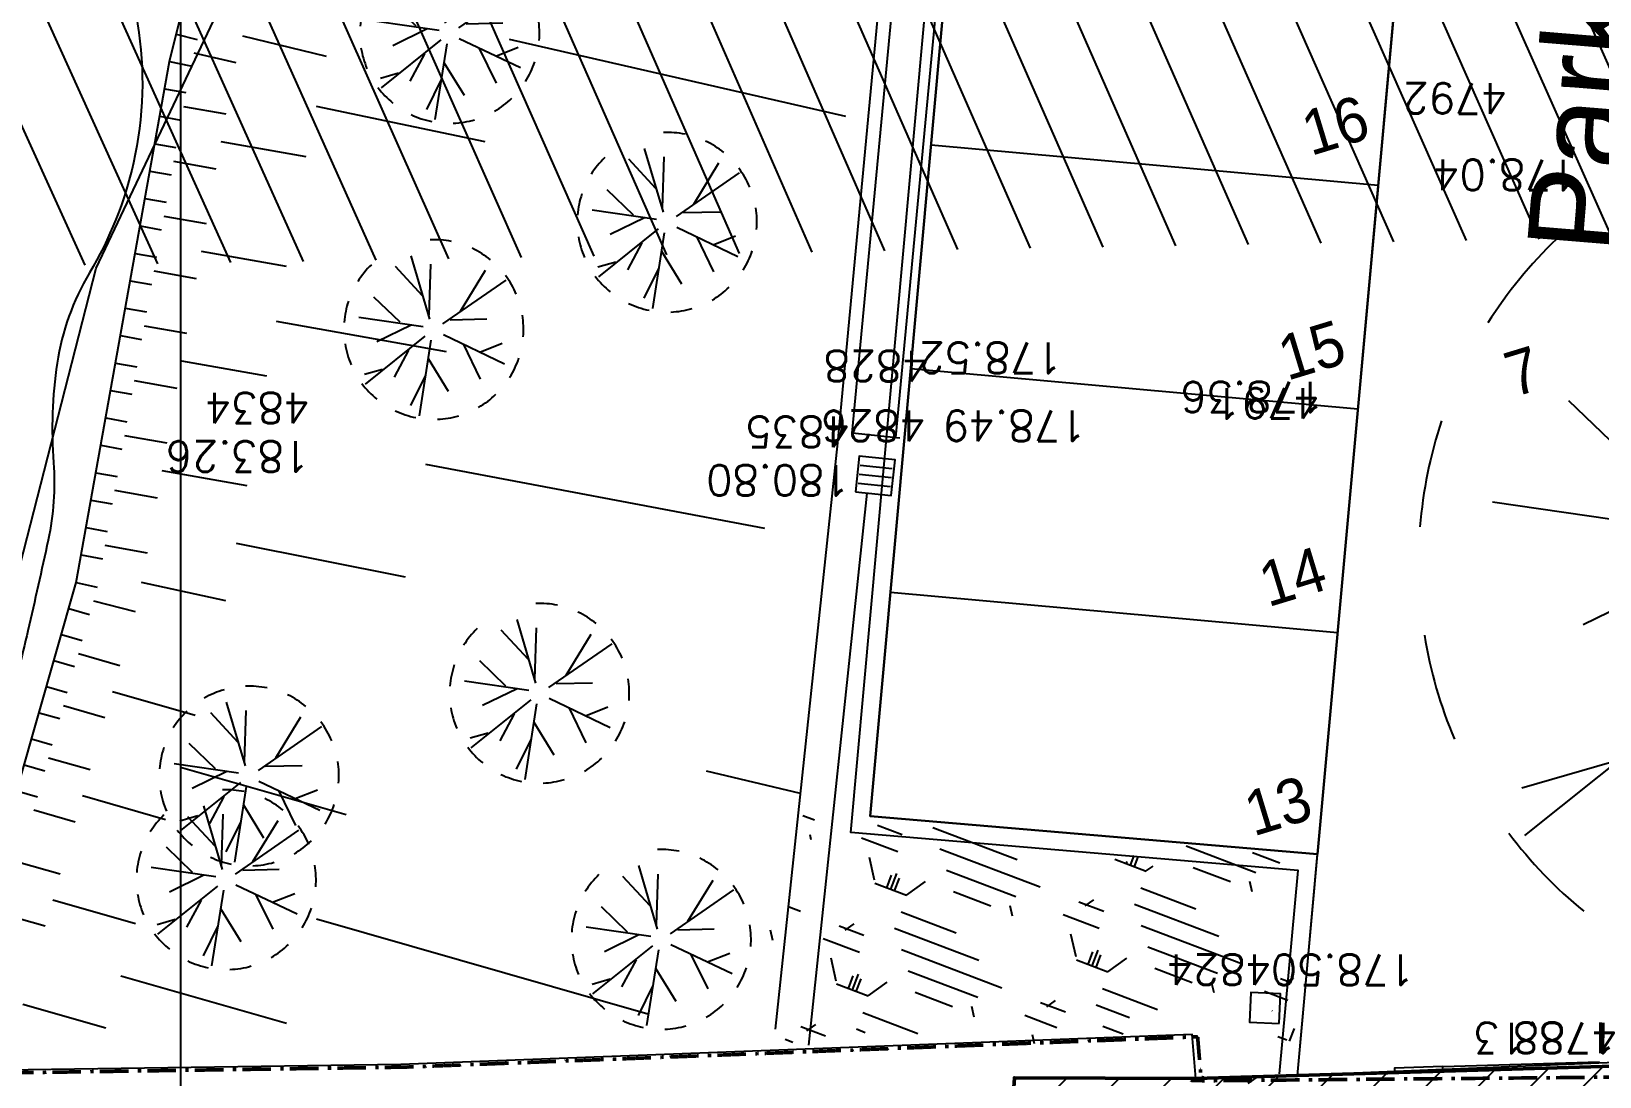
# Model space of a CAD drawing. Extents: x -594 to 29166, y -5797 to 14313.
# Drawn here: x 19229 to 20975, y 140 to 1304 of the extents above; entities that cross this region are included whole.
import ezdxf
from ezdxf.enums import TextEntityAlignment as Align
from ezdxf.lldxf.tags import DXFTag

# ---------------------------------------------------------------- set-up
doc = ezdxf.new("R2010")
doc.units = 0
doc.linetypes.add('Style de ligne -15', pattern=[2.0832800000000002, 1.25, -0.41656, 0.1388600000000001, -0.2778600000000001])
doc.layers.get('0').update_dxf_attribs({"color": 252})
for name, color, linetype in [('A SITE', 252, 'Continuous'), ('B Général', 252, 'Continuous'), ('DWG_280-140115-P - ALTEA-CANA', 252, 'Continuous'), ('Fond topo - AFF', 252, 'Continuous'), ('Fond topo - ASS', 252, 'Continuous'), ('Fond topo - BAT_ANN', 252, 'Continuous'), ('Fond topo - BAT_HAC', 252, 'Continuous'), ('Fond topo - CLO_MUR', 252, 'Continuous'), ('Fond topo - TAL', 252, 'Continuous'), ('Fond topo - TAL_HAC', 252, 'Continuous'), ('Fond topo - VEG', 252, 'Continuous'), ('Fond topo - Z_500', 252, 'Continuous'), ('prlm-VRD', 252, 'Continuous'), ('SA - bordure', 252, 'Continuous'), ('SA - bât D', 252, 'Continuous'), ('SA - couvre sol', 252, 'Continuous'), ('SA - enrobé', 252, 'Continuous'), ('SA - EVMV', 252, 'Continuous'), ('SA - limite revêtement', 252, 'Continuous'), ('SA - marquage au sol', 252, 'Continuous'), ('SA - pavé drainant', 252, 'Continuous')]:
    doc.layers.add(name, color=color, linetype=linetype)
for name, color, linetype, lineweight in [('Fond topo - BAT', 252, 'Continuous', 50), ('Fond topo - P', 252, 'Continuous', 50), ('Fond topo - VOI', 252, 'Continuous', 25)]:
    doc.layers.add(name, color=color, linetype=linetype, lineweight=lineweight)
for name, color, linetype, plot in [('Fond topo - N', 252, 'Continuous', False), ('Fond topo - NCACHE', 252, 'Continuous', False), ('Fond topo - ZCACHE', 252, 'Continuous', False)]:
    doc.layers.add(name, color=color, linetype=linetype, plot=plot)
doc.styles.add('Arial', font='arial.ttf')
doc.styles.add('Futura Std Book', font='arial.ttf')
doc.styles.add('SIMPLEX', font='simplex_.ttf', dxfattribs={"height": 1.25})
tags = doc.linetypes.add('L8', pattern=[0.22500000894069674, 0.1500000059604645, -0.07500000298023224]).pattern_tags.tags
tags[6:7] = [DXFTag(74, 4), DXFTag(75, 0), DXFTag(340, '0'), DXFTag(46, 0.0), DXFTag(50, 0.0), DXFTag(44, 0.0), DXFTag(45, 0.0)]
tags[4:5] = [DXFTag(74, 4), DXFTag(75, 0), DXFTag(340, '0'), DXFTag(46, 0.0), DXFTag(50, 0.0), DXFTag(44, 0.0), DXFTag(45, 0.0)]
tags = doc.linetypes.add('STYLE_01', pattern=[0.166655994951725, 0.08331199735403061, -0.0833439975976944]).pattern_tags.tags
tags[6:7] = [DXFTag(74, 4), DXFTag(75, 0), DXFTag(340, '0'), DXFTag(46, 0.0), DXFTag(50, 0.0), DXFTag(44, 0.0), DXFTag(45, 0.0)]
tags[4:5] = [DXFTag(74, 4), DXFTag(75, 0), DXFTag(340, '0'), DXFTag(46, 0.0), DXFTag(50, 0.0), DXFTag(44, 0.0), DXFTag(45, 0.0)]

# ---------------------------------------------------------------- blocks, each defined once
blk = doc.blocks.new('A n0.Groupe-31-1')
at = {"layer": 'B Général', "linetype": 'Continuous', "flags": 128}
blk.add_lwpolyline([(19395.47536994242, 8072.470808068703), (19265.31029584047, 7843.121136950131), (19395.002980086, 7644.752530259383), (19395.002980086, -1305.247469740617), (19264.83790598406, -1534.597140859195), (19394.5305902296, -1732.965747549938)], dxfattribs=at)
blk = doc.blocks.new('A 90.AFF03')
at = {"ltscale": 2, "flags": 128}
blk.add_lwpolyline([(-0.5, -0.5), (0.5, -0.5), (0.5, 0.5), (-0.5, 0.5)], close=True, dxfattribs=at)
blk = doc.blocks.new('A 90.ASS07')
at = {"ltscale": 2}
for p, q in [((-0.25, -0.45), (-0.25, 0.4500000000000001)), ((0, -0.45), (0, 0.4500000000000001)), ((0.25, -0.45), (0.25, 0.4500000000000001))]:
    blk.add_line(p, q, dxfattribs=at)
at = {"ltscale": 2, "flags": 128}
blk.add_lwpolyline([(0.5, -0.5), (0.5, 0.5), (-0.5, 0.5), (-0.5, -0.5)], close=True, dxfattribs=at)
blk = doc.blocks.new('A 90.PTOPO')
at = {"layer": 'Fond topo - NCACHE', "style": 'SIMPLEX'}
blk.add_attdef('MAT', text='', height=0.34, dxfattribs=at).set_placement((0.09999999986030161, -0.09999999962747097), align=Align.TOP_LEFT)
at = {"layer": 'Fond topo - ZCACHE', "style": 'SIMPLEX'}
blk.add_attdef('ALT', (0.09999999986030161, 0.09999999962747097), '', height=0.34, dxfattribs=at)
blk = doc.blocks.new('A 90.VEG12')
at = {"ltscale": 2}
for p, q in [((0.01815258799999997, 0.057406781), (0.100441039, 0.47293725)), ((0.05749608, 0.253444298), (0.145517598, 0.414706841)), ((0.037902722, 0.15845596), (-0.06593155700000003, 0.344147082)), ((-0.158788295, 0.086017079), (-0.245985314, 0.284587218)), ((0.04981112299999996, 0.033821695), (0.391570728, 0.285894318)), ((0.143890955, 0.107467204), (0.230033352, 0.253971609)), ((0.2917471699999999, 0.208620217), (0.392372872, 0.233301274)), ((-0.05229389700000003, 0.02983962500000001), (-0.383643778, 0.204631851)), ((-0.25001839, 0.135126714), (-0.3755999820000001, 0.091127132)), ((0.122915307, -0.02992704099999999), (0.317230371, 0.05540147100000001)), ((-0.05265807700000003, -0.029192154), (-0.412380265, -0.256628677)), ((0.057557527, -0.01766878999999999), (0.411943876, -0.08413611500000001)), ((-0.09359106700000003, -0.049762263), (-0.2956446150000001, -0.04653133200000001)), ((0.184132294, -0.04763066399999999), (0.323120213, -0.192805613)), ((0.01825986499999999, -0.057372749), (0.107637982, -0.4128258760000001)), ((0.02259491799999996, -0.07955337300000001), (0.001649748999999978, -0.36183712)), ((-0.151821475, -0.09483882200000002), (-0.2999525240000001, -0.315936062)), ((0.05371548199999998, -0.188497704), (0.197263789, -0.356749422))]:
    blk.add_line(p, q, dxfattribs=at)
for start, end in [(90, 103.8461539085843), (62.30769199853572, 76.15384597947835), (117.6923078993823, 131.5384619204946), (34.61538499867542, 48.46153799321151), (145.3846149358338, 159.2307690506909), (6.923076979206323, 20.76923090842763), (173.0769230068974, 186.9230769931026), (339.2307689837768, 353.0769230207937), (200.7692310571047, 214.6153850641662), (311.5384620067885, 325.3846150013246), (228.4615380795054, 242.3076921006177), (256.1538460914157, 270)]:
    blk.add_arc((0, 0), 0.496982058, start, end, dxfattribs=at)
blk = doc.blocks.new('A 90.VEG12A')
at = {"ltscale": 2}
for p, q in [((0.01815258799999997, 0.057406781), (0.100441039, 0.47293725)), ((0.05749608, 0.253444298), (0.145517598, 0.414706841)), ((-0.158788295, 0.086017079), (-0.245985314, 0.284587218)), ((0.037902722, 0.15845596), (-0.06593155700000003, 0.344147082)), ((0.04981112299999996, 0.033821695), (0.391570728, 0.285894318)), ((-0.05229389700000003, 0.02983962500000001), (-0.383643778, 0.204631851)), ((0.143890955, 0.107467204), (0.230033352, 0.253971609)), ((0.2917471699999999, 0.208620217), (0.392372872, 0.233301274)), ((-0.25001839, 0.135126714), (-0.3755999820000001, 0.091127132)), ((0.122915307, -0.02992704099999999), (0.317230371, 0.05540147100000001)), ((-0.05265807700000003, -0.029192154), (-0.412380265, -0.256628677)), ((-0.09359106700000003, -0.049762263), (-0.2956446150000001, -0.04653133200000001)), ((0.02259491799999996, -0.07955337300000001), (0.001649748999999978, -0.36183712)), ((0.01825986499999999, -0.057372749), (0.107637982, -0.4128258760000001)), ((0.057557527, -0.01766878999999999), (0.411943876, -0.08413611500000001)), ((0.184132294, -0.04763066399999999), (0.323120213, -0.192805613)), ((-0.151821475, -0.09483882200000002), (-0.2999525240000001, -0.315936062)), ((0.05371548199999998, -0.188497704), (0.197263789, -0.356749422))]:
    blk.add_line(p, q, dxfattribs=at)
for start, end in [(117.6923078993823, 131.5384619204946), (90, 103.8461539085843), (62.30769199853572, 76.15384597947835), (34.61538499867542, 48.46153799321151), (145.3846149358338, 159.2307690506909), (6.923076979206323, 20.76923090842763), (173.0769230068974, 186.9230769931026), (339.2307689837768, 353.0769230207937), (200.7692310571047, 214.6153850641662), (311.5384620067885, 325.3846150013246), (228.4615380795054, 242.3076921006177), (256.1538460914157, 270), (283.8461540205217, 297.6923080014643)]:
    blk.add_arc((0, 0), 0.496982058, start, end, dxfattribs=at)
blk = doc.blocks.new('A$C380262B1')
at = {"layer": 'Fond topo - BAT_HAC'}
h = blk.add_hatch(dxfattribs=at)
h.set_pattern_fill('ANSI31*128', color=256, scale=12.9999995, angle=-20.82846392552948, style=0, pattern_type=2)
h.set_pattern_definition([(224.9607580165254, (16553.89202157967, 8565.139112062752), (29.16583499825001, -29.20581385283987), [])])
h.paths.add_polyline_path([(13740.30126365833, -4190.161450766027), (13441.66963803582, -4161.540615279227), (13519.35891811736, -3350.925709865987), (13366.65791696869, -3355.33967204392), (13367.89538110606, -3398.059491068125), (12508.59043975361, -3423.650621809065), (12403.11225722544, -4923.159407451749), (12286.06709665619, -6153.726479224861), (12255.34294773825, -6452.14904313907), (11955.47671136446, -6461.106734443456), (12104.11068024114, -4898.42727817595), (12228.85775174946, -3124.986315518618), (12430.99009105936, -3125.828644726425), (13059.34177846648, -3107.115578651428), (13058.09672060423, -3064.133608620614), (13756.16186619736, -3043.955397419631), (13850.23542973213, -3043.1013465859)])
at = {"layer": 'SA - couvre sol'}
h = blk.add_hatch(dxfattribs=at)
h.set_pattern_fill('PELOUSE6', color=256, scale=20.0000003, angle=-20.82846392552948, style=0, pattern_type=2)
h.set_pattern_definition([(339.1715360744705, (-355966725.0913794, -417896002.4038396), (42.66856022636761, 112.1578994106472), [37.50000056250001, -202.5000030375]), (69.17153607447052, (-355966711.9478756, -417896007.4040615), (-224.3157988212943, 85.33712045273523), [15.000000225, -105.000001575]), (69.17153607447052, (-355966703.1855397, -417896010.7375428), (-224.3157988212943, 85.33712045273523), [15.000000225, -105.000001575]), (69.17153607447052, (-355966707.5667076, -417896009.0708022), (-224.3157988212943, 85.33712045273523), [18.75000028125, -101.25000151875]), (102.8616036044705, (-355966716.3290473, -417896005.7373195), (-138.9786783228097, 309.6529187307753), [12.00000018, -420.7461593111921]), (35.48146854447052, (-355966698.8043811, -417896012.4042799), (42.66856026819347, 112.15789949691), [12.00000018, -420.7461593111923]), (35.48146854447052, (-355966690.0420359, -417896015.7377647), (42.66856026819347, 112.15789949691), [26.00000039, -406.6661590999923]), (102.8616036044705, (-355966725.0913794, -417896002.4038396), (-138.9786783228097, 309.6529187307753), [26.00000038999999, -406.6661590999921]), (339.1715360744705, (-355966637.5841588, -417896011.6212647), (42.66856022636761, 112.1578994106472), [44.42455106636826, -195.5754525336318]), (339.1715360744705, (-355966645.2927315, -417895987.8252255), (42.66856022636761, 112.1578994106472), [82.81008944215132, -56.09585564143782, 43.07431864611477, -58.01973967029609]), (339.1715360744705, (-355966652.8536296, -417895964.0853666), (42.66856022636761, 112.1578994106472), [119.4799495921992, -46.28746189431192, 29.47870124218051, -44.75389087130836]), (339.1715360744705, (-355966660.4874305, -417895940.3177731), (42.66856022636761, 112.1578994106472), [100.4611429069171, -139.5388606930829]), (339.1715360744705, (-355966653.2864798, -417895922.1938078), (42.66856022636761, 112.1578994106472), [65.56973938354609, -174.4302642164539])])
h.paths.add_polyline_path([(11959.88415037282, -3094.594902545214), (11985.96437503584, -2846.627587918192), (12544.73650497384, -2894.363025389612), (12524.00007504039, -3123.058695998043), (12430.99009096622, -3125.828644726425), (12426.91711317748, -3076.90399158746)])
at = {"layer": 'SA - EVMV'}
h = blk.add_hatch(dxfattribs=at)
h.set_pattern_fill('_USER', color=256, scale=75, angle=-65.82846392552946, style=0, pattern_type=0)
h.set_pattern_definition([(294.1715360744705, (-355966725.0913794, -417896002.4038396), (68.4242736714099, 30.7102388877065), [])])
h.paths.add_polyline_path([(10974.01334554888, -2224.509706161916), (10370.69897237234, -604.0095677599311), (11059.97237130068, 45.95263861119747), (11313.40408842079, 405.8221159502864), (11385.24809679948, 623.9582096226513), (11379.74134762771, 2020.881442353129), (11668.57705507427, 3772.533921711147), (12950.39597083814, 4147.348397411406), (12831.58815708011, 2564.841474033892), (12773.8958785776, 925.5433330312371), (12773.64310785197, 556.482148449868), (14058.80568553694, 314.1338863410056), (14023.07005678304, -438.0708766169846), (13985.85238787346, -984.982119128108), (13939.17523291893, -1545.880564767867), (13880.67298079841, -2174.778999388218), (13115.63270082697, -2186.160777136683)])
at = {"layer": 'DWG_280-140115-P - ALTEA-CANA', "linetype": 'STYLE_01', "ltscale": 25, "elevation": 1e-07, "flags": 128}
blk.add_lwpolyline([(9847.296141600236, -7966.525665577501), (10218.40831446461, -6375.339445285499), (10670.75302083977, -4312.387736141682), (11206.35480149649, -2223.90041379258), (11647.04451351427, -1295.159472152591), (11713.05537619628, -1241.181571688503)], dxfattribs=at)
at = {"layer": 'Fond topo - BAT', "ltscale": 2, "flags": 128}
blk.add_lwpolyline([(13740.3012635652, -4190.161450766027), (13850.235429639, -3043.1013465859), (13756.16186610423, -3043.955397419631), (13058.09672051109, -3064.133608620614), (13059.34177837335, -3107.115578651428), (12430.99009096622, -3125.828644726425), (12228.85775165632, -3124.986315518618), (12104.11068024114, -4898.42727817595), (11955.47671127133, -6461.106734443456), (12255.34294773825, -6452.14904313907)], dxfattribs=at)
at = {"layer": 'Fond topo - BAT_ANN', "linetype": 'L8', "ltscale": 2, "flags": 128}
blk.add_lwpolyline([(12706.09035505913, -3112.633612472564), (12880.55218248628, -3107.437930442393)], dxfattribs=at)
at = {"layer": 'Fond topo - BAT_ANN', "ltscale": 2, "flags": 128}
blk.add_lwpolyline([(12706.23919484206, -3117.6313967444), (12706.09035505913, -3112.633612472564), (12652.11428585462, -3114.241084456444), (12652.26312582381, -3119.238868076354)], dxfattribs=at)
at = {"layer": 'Fond topo - CLO_MUR', "ltscale": 2, "flags": 128}
for points in [[(12048.18632989191, -2407.297597452998), (12124.52253592201, -1596.905390545726), (12154.57846750505, -1253.786832652986)], [(12096.91909174435, -2412.43734266609), (12173.32162433304, -1601.341007836163), (12203.39155108668, -1258.062680345029)], [(12101.10110943206, -2412.878411449492), (12048.18632989191, -2407.297597452998)], [(12430.99009096622, -3125.828644726425), (12426.91711317748, -3076.90399158746), (11545.53121956997, -3110.233659483492), (10766.7320497334, -3121.20552379638), (10578.30749098212, -3716.30736514926), (10427.96987160109, -5601.536937989295), (10479.45932080038, -5815.426714811474), (10645.99734428339, -6507.234087586403), (11302.88035268895, -6487.61148750782), (11955.47671127133, -6461.106734443456)]]:
    blk.add_lwpolyline(points, dxfattribs=at)
at = {"layer": 'Fond topo - TAL', "linetype": 'L8', "ltscale": 2, "flags": 128}
blk.add_lwpolyline([(11990.67567824386, -786.8365047499537), (12090.26591251604, -988.350036367774), (12125.64460909925, -1194.241938181221), (12138.17458059639, -1264.618365745991), (12108.11864905991, -1607.736923545599), (12031.78244302981, -2418.129130452871), (11962.42974163033, -3070.828677061945)], dxfattribs=at)
at = {"layer": 'Fond topo - TAL', "ltscale": 2, "flags": 128}
blk.add_lwpolyline([(11034.89457373507, -3095.832790341228), (11184.16538066231, -2573.583768028766), (11288.00315693952, -1993.652598652989), (11415.61147877946, -1481.117032840848), (11488.44718132168, -911.8349447846413)], dxfattribs=at)
at = {"layer": 'Fond topo - TAL_HAC', "ltscale": 2}
for p, q in [((11295.50952892751, -1963.503447547555), (11318.7985571567, -1969.301823340356)), ((11369.26861773245, -1965.238705277443), (11462.61525587179, -1987.653101421893)), ((11666.36166754179, -1968.735925666988), (12040.66418628208, -2054.489202424884)), ((11315.13574039564, -1983.985699340701), (11361.90106389113, -1994.802561961114)), ((11288.00315693952, -1993.652598652989), (11311.47292363457, -1998.669575341046)), ((11282.53801097162, -2024.175291694701), (11306.16230582818, -2028.405266627669)), ((11277.07286481746, -2054.697984736413), (11300.69715981372, -2058.927959576249)), ((11303.42973279767, -2043.666613101959), (11350.67832274362, -2052.126562874764)), ((11451.16280619986, -2043.611128162593), (11639.08696495928, -2082.962247170508)), ((11271.60771866329, -2085.220678057522), (11295.23201356642, -2089.450652897358)), ((11345.21317663603, -2082.649255916476), (11439.71035652794, -2099.569155462086)), ((11292.49944048934, -2104.71199946478), (11339.74803048186, -2113.171948958188)), ((11266.14257246256, -2115.743371192366), (11289.76686750539, -2119.973346032202)), ((11260.67742640153, -2146.266064047813), (11284.30172144435, -2150.496038980782)), ((11255.21228029393, -2176.78875727579), (11278.83657529019, -2181.018732115626)), ((11281.56914836727, -2165.757385455072), (11328.81773826666, -2174.217335134745)), ((11249.74713404663, -2207.311450596899), (11273.37142908946, -2211.541425436735)), ((11323.3525921125, -2204.740028455853), (11417.84977191128, -2221.659927908331)), ((11270.63885601237, -2226.802772004157), (11317.88744595833, -2235.26272168383)), ((11244.28198807873, -2237.834143545479), (11267.90628298186, -2242.064118385315)), ((11238.81684192456, -2268.356836587191), (11262.44113682769, -2272.586811520159)), ((11406.91947969608, -2282.705313991755), (11595.91383957304, -2316.545112803578)), ((11233.3516957704, -2298.879529815167), (11256.97599072009, -2303.109504561871)), ((11259.70856389031, -2287.848157994449), (11306.95715383627, -2296.308107674122)), ((11227.88654961623, -2329.402223136276), (11251.51084456593, -2333.632197976112)), ((11301.4920076821, -2326.830800715834), (11395.98918762058, -2343.750699982047)), ((11248.77827158198, -2348.89354435727), (11296.02686162107, -2357.353493850678)), ((11222.4214035552, -2359.924915991724), (11246.04569850489, -2364.154890924692)), ((11216.9562574476, -2390.4476092197), (11240.5805523973, -2394.677584059536)), ((11237.84797932021, -2409.938930626959), (11285.0965692196, -2418.398880213499)), ((11211.49111129344, -2420.970302354544), (11235.11540633626, -2425.200277194381)), ((11573.21408013813, -2441.892596520483), (11950.54351533763, -2513.156173098832)), ((11206.02596513927, -2451.492995489389), (11229.6502601821, -2455.722970329225)), ((11279.631423112, -2448.921573441476), (11374.12860305049, -2465.841472800821)), ((11226.91768710501, -2470.984316896647), (11274.16627695784, -2479.44426657632)), ((11200.56081903167, -2482.015688531101), (11224.18511402793, -2486.245663464069)), ((11195.09567297064, -2512.538381759077), (11218.71996792033, -2516.768356598914)), ((11215.98739488982, -2532.029702980071), (11263.23598488234, -2540.489652566612)), ((11362.19623605721, -2529.819511156529), (11550.51432079636, -2567.240080237389)), ((11189.63052681647, -2543.061074893922), (11213.2548217196, -2547.291049733758)), ((11184.16538066231, -2573.583768028766), (11207.54542355426, -2579.003509413451)), ((11256.4768827986, -2573.303619585931), (11350.26386925019, -2593.797549512237)), ((11203.24694667943, -2594.098369777203), (11249.71778071485, -2606.117586605251)), ((11175.8725579828, -2602.597602643073), (11198.94846971147, -2609.193229861557)), ((11167.57973539643, -2631.611437164247), (11190.65564707853, -2638.207064568996)), ((11186.50923580863, -2652.713981829584), (11232.66105917282, -2665.905236452818)), ((11159.28691294976, -2660.625271499157), (11182.36282458529, -2667.220899090171)), ((11150.99409013055, -2689.63910639286), (11174.07000190578, -2696.234733704478)), ((11224.36823653989, -2694.919071160257), (11316.67188317515, -2721.301580779254)), ((11142.70126759075, -2718.652940820903), (11165.77717936598, -2725.24856813252)), ((11169.92359063588, -2710.741650965065), (11216.07541390695, -2723.932905867696)), ((11134.40844491124, -2747.666775435209), (11157.48435654677, -2754.262403026223)), ((11126.115622418, -2776.680609956384), (11149.19153405353, -2783.276237361133)), ((11153.33794532344, -2768.76932028681), (11199.48976868764, -2781.96057472378)), ((11300.08623809554, -2779.329249449074), (11484.69353164546, -2832.094268128276)), ((11885.64017158933, -2783.417908847332), (11990.33421282656, -2808.211139123887)), ((11117.82279978506, -2805.694444663823), (11140.89871151373, -2812.290071882308)), ((11191.1969461944, -2810.974409244955), (11283.50059296936, -2837.356918305159)), ((11136.75230019726, -2826.796989049762), (11182.90412360802, -2839.988243766129)), ((11120.16665497795, -2884.824658371508), (11166.31847829558, -2898.015912994742)), ((11158.02565556951, -2927.029747702181), (11250.32930229791, -2953.412257041782)), ((11103.58100957237, -2942.852327693254), (11149.73283298314, -2956.04358240962)), ((11451.52224111371, -2948.149606585503), (11820.73682793416, -3053.679644316435)), ((11233.74365712516, -3011.439926177263), (11418.35095048882, -3064.204945228994)), ((11124.85436522402, -3043.085085973144), (11217.15801195242, -3069.467595592141))]:
    blk.add_line(p, q, dxfattribs=at)
at = {"layer": 'Fond topo - VEG', "linetype": 'L8', "ltscale": 2, "flags": 128}
blk.add_lwpolyline([(10813.20346812718, -3066.802736744285, -0.1732888690432868), (10797.49100268818, -3017.342721577734, -0.0508890116308752), (10821.02747247554, -2846.95100672543, -0.0386629591409588), (10887.39165798761, -2644.140353612602, 0.04316977958239364), (10945.21200568415, -2461.908081546426, 0.0353710499508257), (10971.35240505449, -2289.232295379043, -0.04151246656344463), (10995.43968732469, -2142.317405715585, -0.07825849820887826), (11057.86236249842, -1995.364372245967, 0.07744789971661276), (11121.16963486187, -1846.993724070489, 0.06149378927511025), (11139.88952366635, -1699.062409438193, -0.06073956917948042), (11158.61504557543, -1549.279635585845, -0.05204674825157406), (11218.74040062539, -1384.413145110011, 0.06675750323585504), (11261.90359662287, -1254.331617802382, 0.025670157375637), (11277.18862579204, -1142.41765011102, -0.02651846335887715), (11292.16901515611, -1034.10417707637, -0.01155330390985834), (11302.02179844491, -988.6726975440979, -0.01897018986328855), (11309.70084159635, -961.4152489230037, -0.1145297545621785), (11323.65161343478, -938.1738466210663, -0.08440652786009567), (11353.1157289166, -916.5232673287392, -0.1084198486250266), (11379.5065604616, -909.8042642697692, -0.1011423353125477), (11408.24294323102, -914.6866472437978, -0.1032633884982007), (11436.46796359681, -933.0054845660925, -0.1071998021190175), (11454.12944559939, -960.215805657208, -0.05568834109540827), (11464.71506450325, -1001.521211303771, -0.07246199636495074), (11464.54904577695, -1034.360818006098, -0.02401529230777726), (11457.18836630695, -1071.096905693412, 0.02046775607659728), (11448.24787103571, -1114.131090976298, 0.03858989738268137), (11439.25020704046, -1217.568517755717, -0.05510517158192826), (11430.5522876326, -1289.869845844805, -0.06022444819988705), (11413.29824724235, -1337.118694745004, 0.04813009251129964), (11390.31911469065, -1395.626124925911, 0.03319103436730272), (11376.38107617386, -1460.4775656946, -0.02318773307712683), (11358.29985053279, -1553.633982222527, -0.06193645145952207), (11311.8500194978, -1676.37037364766, 0.05632341114831078), (11259.29924473166, -1810.669629834592, 0.1063178399564556), (11252.43407334201, -1951.780017372221, -0.09680147185014497), (11247.82360377721, -2106.580786779523, -0.07888339118735782), (11198.88232219964, -2229.036812298, 0.0976752058397291), (11162.95348689891, -2329.669027496129, 0.05553186209350269), (11158.82546859793, -2440.459691360593, -0.07160716225814948), (11152.86297858693, -2526.406866312027, -0.003764726506217527), (11130.28873144649, -2627.468904200941, -0.004345252965709072), (11109.31272958405, -2714.70071207732, -0.003010567731100479), (11079.11720075645, -2832.614516094327, -0.01408587215240294), (11071.80440784432, -2857.585568819195, -0.04006767187352891), (11058.16831858829, -2890.464296750724, 0.02217965443780103), (11031.45772987045, -2948.876733705401, 0.02305005866794476), (11016.02492225356, -2992.721550352871, -0.02117118948215652), (10999.40329650417, -3040.516243781894, -0.05258098112305663), (10984.22782593407, -3069.517507404089, -0.06419298512500282), (10966.61901138723, -3089.783152472228, -0.120668352995315), (10946.3678968139, -3100.508142821491, -0.06491961111852344), (10904.49718693271, -3105.438555218279, -0.04286411078666719), (10872.1688427031, -3102.256293408573, -0.05265038566489467), (10846.79535171017, -3094.712172541767, -0.07490502267167237), (10830.5250082165, -3084.876491129398, -0.05675209825271085)], format="xyb", close=True, dxfattribs=at)
at = {"layer": 'Fond topo - VOI', "linetype": 'L8', "ltscale": 2, "flags": 128}
blk.add_lwpolyline([(12064.47235033847, -2474.151689000428), (11999.64807364158, -3088.786418177187)], dxfattribs=at)
at = {"layer": 'SA - bordure', "elevation": 1e-07, "flags": 128}
for points in [[(12544.13649714552, -3122.459009196609), (12566.47051968612, -2876.143952924758), (12068.27180078253, -2833.656433969736), (12203.72500065714, -1339.784809481353), (12701.68220889755, -1384.935876261443), (12808.7672081776, -215.1671593077481), (12309.79926227592, -169.9244463816285), (12332.37479557283, 79.05415780842304), (12831.55785440467, 33.79194010049105, -0.01155855900407717), (12838.5373051744, 75.82379365339875)], [(12524.21820880845, -3120.652966480702), (12544.73650245927, -2894.363025389612), (12046.53778360225, -2851.87550643459), (12185.61275503598, -1318.060478568077), (12683.58716485091, -1363.213104940951), (12787.02566074207, -233.2778437994421), (12288.07493126951, -188.0366918630898), (12314.26254995167, 100.7784888148308), (12814.62801685557, 55.40905930101871, -0.002007939904392669), (12815.87510383688, 62.86881025880575), (12358.29276181757, 231.7409724928439, -0.382913591383437)]]:
    blk.add_lwpolyline(points, format="xyb", dxfattribs=at)
at = {"layer": 'SA - enrobé'}
blk.add_lwpolyline([(13304.30247732438, 75.29287170618773), (13273.9803424105, -56.50748983025551), (13268.44473606907, -117.5575014203787), (12997.66078484245, -3103.950295690447), (12544.13649714552, -3122.459009196609), (12825.81689776853, -15.89262979105115), (12883.4312889725, 234.5644721761346)], dxfattribs=at)
at = {"layer": 'SA - limite revêtement', "elevation": 1e-07, "flags": 128}
blk.add_lwpolyline([(12701.68220889755, -1384.935876261443), (12566.47051968612, -2876.143952924758)], dxfattribs=at)
at = {"layer": 'SA - marquage au sol', "elevation": 1e-07, "flags": 128}
for points in [[(12633.95560900681, -2131.871688552201), (12135.99840071984, -2086.72062177211)], [(12611.38007570989, -2380.850292555988), (12113.42286742292, -2335.699225775898)], [(12588.80454241298, -2629.828896652907), (12090.84733412601, -2584.677829872817)]]:
    blk.add_lwpolyline(points, dxfattribs=at)
at = {"layer": 'SA - pavé drainant'}
blk.add_lwpolyline([(12701.68220889755, -1384.935876261443), (12203.72500065714, -1339.784809481353), (12068.27180078253, -2833.656433969736), (12566.47051968612, -2876.143952924758)], close=True, dxfattribs=at)
at = {"layer": 'Fond topo - AFF', "ltscale": 2, "xscale": 33.0759851238416, "yscale": 33.0759851238416, "zscale": 100, "rotation": 87.40457162264121}
blk.add_blockref('A 90.AFF03', (12507.97994104214, -3047.497788630426), dxfattribs=at)
at = {"layer": 'Fond topo - ASS', "ltscale": 2, "xscale": 40.0000002235174, "yscale": 40.0000002235174, "zscale": 100, "rotation": 263.9793885028121}
blk.add_blockref('A 90.ASS07', (12073.93778599799, -2455.039062164724), dxfattribs=at)
at = {"layer": 'Fond topo - P', "ltscale": 2}
ref = blk.add_blockref('A 90.PTOPO', (12787.68648519181, -2061.870000697672), dxfattribs=dict(at, xscale=100, yscale=100, zscale=100, rotation=179.9607580165254))
ref.add_attrib('MAT', '4792', dxfattribs={"layer": 'Fond topo - N', "color": 0, "ltscale": 2, "height": 34, "rotation": 179.9607579854925, "style": 'SIMPLEX'}).set_placement((12777.69333659671, -2051.863153837621), align=Align.TOP_LEFT)
ref.add_attrib('ALT', '178.04', (12855.85809540935, -2103.06593105197), dxfattribs={"layer": 'Fond topo - Z_500', "color": 0, "ltscale": 2, "height": 34, "rotation": 179.9607579854925, "style": 'SIMPLEX'})
ref = blk.add_blockref('A 90.PTOPO', (12143.00596346147, -2359.813876450062), dxfattribs=dict(at, xscale=100, yscale=100, zscale=100, rotation=179.9607580165254))
ref.add_attrib('MAT', '4828', dxfattribs={"layer": 'Fond topo - N', "color": 0, "ltscale": 2, "height": 34, "rotation": 179.9607579854925, "style": 'SIMPLEX'}).set_placement((12133.01281486638, -2349.807029590011), align=Align.TOP_LEFT)
ref.add_attrib('ALT', '178.52', (12282.56014087237, -2306.701679062098), dxfattribs={"layer": 'Fond topo - Z_500', "color": 0, "ltscale": 2, "height": 34, "rotation": 179.9607579854925, "style": 'SIMPLEX'})
ref = blk.add_blockref('A 90.PTOPO', (12578.85284502991, -2401.273022219539), dxfattribs=dict(at, xscale=100, yscale=100, zscale=100, rotation=179.9607580165254))
ref.add_attrib('MAT', '4791', dxfattribs={"layer": 'Fond topo - N', "color": 0, "ltscale": 2, "height": 34, "rotation": 179.9607579854925, "style": 'SIMPLEX'}).set_placement((12568.85969643481, -2391.266175545752), align=Align.TOP_LEFT)
ref.add_attrib('ALT', '178.36', (12574.29693615995, -2350.266671180725), dxfattribs={"layer": 'Fond topo - Z_500', "color": 0, "ltscale": 2, "height": 34, "rotation": 179.9607579854925, "style": 'SIMPLEX'})
ref = blk.add_blockref('A 90.PTOPO', (11454.3850982096, -2406.492850184441), dxfattribs=dict(at, xscale=100, yscale=100, zscale=100, rotation=179.9607580165254))
ref.add_attrib('MAT', '4834', dxfattribs={"layer": 'Fond topo - N', "color": 0, "ltscale": 2, "height": 34, "rotation": 179.9607579854925, "style": 'SIMPLEX'}).set_placement((11444.39194961451, -2396.486003510654), align=Align.TOP_LEFT)
ref.add_attrib('ALT', '183.26', (11444.37825153582, -2416.485998872668), dxfattribs={"layer": 'Fond topo - Z_500', "color": 0, "ltscale": 2, "height": 34, "rotation": 179.9607579854925, "style": 'SIMPLEX'})
ref = blk.add_blockref('A 90.PTOPO', (12056.14582588896, -2433.051652926952), dxfattribs=dict(at, xscale=100, yscale=100, zscale=100, rotation=179.9607580165254))
ref.add_attrib('MAT', '4835', dxfattribs={"layer": 'Fond topo - N', "color": 0, "ltscale": 2, "height": 34, "rotation": 179.9607579854925, "style": 'SIMPLEX'}).set_placement((12046.1526772473, -2423.044806346297), align=Align.TOP_LEFT)
ref.add_attrib('ALT', '180.80', (12046.13897916861, -2443.044801428914), dxfattribs={"layer": 'Fond topo - Z_500', "color": 0, "ltscale": 2, "height": 34, "rotation": 179.9607579854925, "style": 'SIMPLEX'})
ref = blk.add_blockref('A 90.PTOPO', (12140.30152610503, -2426.413236558437), dxfattribs=dict(at, xscale=100, yscale=100, zscale=100, rotation=179.9607580165254))
ref.add_attrib('MAT', '4826', dxfattribs={"layer": 'Fond topo - N', "color": 0, "ltscale": 2, "height": 34, "rotation": 179.9607579854925, "style": 'SIMPLEX'}).set_placement((12130.30837746337, -2416.406390070915), align=Align.TOP_LEFT)
ref.add_attrib('ALT', '178.49', (12309.28437388502, -2382.378393318504), dxfattribs={"layer": 'Fond topo - Z_500', "color": 0, "ltscale": 2, "height": 34, "rotation": 179.9607579854925, "style": 'SIMPLEX'})
ref = blk.add_blockref('A 90.PTOPO', (12525.24986322969, -3031.725655589253), dxfattribs=dict(at, xscale=100, yscale=100, zscale=100, rotation=179.9607580165254))
ref.add_attrib('MAT', '4824', dxfattribs={"layer": 'Fond topo - N', "color": 0, "ltscale": 2, "height": 34, "rotation": 179.9607579854925, "style": 'SIMPLEX'}).set_placement((12515.2567146346, -3021.718808915466), align=Align.TOP_LEFT)
ref.add_attrib('ALT', '178.50', (12674.88773609512, -2987.924895994365), dxfattribs={"layer": 'Fond topo - Z_500', "color": 0, "ltscale": 2, "height": 34, "rotation": 179.9607579854925, "style": 'SIMPLEX'})
ref = blk.add_blockref('A 90.PTOPO', (12910.5710582342, -3107.625119946897), dxfattribs=dict(at, xscale=100, yscale=100, zscale=100, rotation=179.9607580165254))
ref.add_attrib('MAT', '4788', dxfattribs={"layer": 'Fond topo - N', "color": 0, "ltscale": 2, "height": 34, "rotation": 179.9607579854925, "style": 'SIMPLEX'}).set_placement((12900.57790963911, -3097.61827327311), align=Align.TOP_LEFT)
ref.add_attrib('ALT', '178.13', (12900.34810011275, -3063.762368448079), dxfattribs={"layer": 'Fond topo - Z_500', "color": 0, "ltscale": 2, "height": 34, "rotation": 179.9607579854925, "style": 'SIMPLEX'})
at = {"layer": 'Fond topo - VEG', "ltscale": 2, "zscale": 100, "rotation": 182.3278434684567}
for name, p, xscale, yscale in [('A 90.VEG12', (11599.952406995, -1962.510767299682), 201.2799999999999, 201.2799999999999), ('A 90.VEG12', (13179.04755366035, -2551.979355141521), 1006.4, 1006.4), ('A 90.VEG12', (11842.08185994066, -2172.693952545524), 201.2799999999999, 201.2799999999999), ('A 90.VEG12', (11582.21287433989, -2292.109217029065), 201.2799999999999, 201.2799999999999), ('A 90.VEG12', (11700.00412105583, -2697.017987258732), 201.2799999999999, 201.2799999999999), ('A 90.VEG12A', (11376.63728571497, -2789.085789769888), 201.2799999999999, 201.2799999999999), ('A 90.VEG12', (11351.19582535699, -2904.501629061997), 201.2799999999999, 201.2799999999999), ('A 90.VEG12', (11835.58971988969, -2970.961602963507), 201.2799999999999, 201.2799999999999)]:
    blk.add_blockref(name, p, dxfattribs=dict(at, xscale=xscale, yscale=yscale))
at = {"layer": 'SA - bât D', "style": 'Futura Std Book'}
blk.add_text('Parking 22 places', height=101.0101997, rotation=85.30877493358348, dxfattribs=at).set_placement((12900.155861862, -2209.530737623572))
at = {"layer": 'SA - bât D', "style": 'Arial', "width": 0.9273999929428101}
for s, p in [('16', (12558.93613030203, -2099.065222311765)), ('15', (12532.6644489076, -2349.297835119069)), ('7', (12784.83369387686, -2367.713490501046)), ('14', (12511.30793392658, -2601.400339324027)), ('13', (12495.0858451426, -2856.529927253723))]:
    blk.add_text(s, height=50, rotation=16.92287620677133, dxfattribs=at).set_placement(p)

msp = doc.modelspace()

# ---------------------------------------------------------------- linework, layer by layer
at = {"layer": 'A SITE', "linetype": 'Style de ligne -15', "lineweight": 50, "ltscale": 25.4}
msp.add_open_spline([(4176.460323989, 5442.268083721201), (4369.671814654253, 5480.305082514233), (4562.883305319505, 5518.342081307264), (4903.035870079556, 5519.770962749722), (5243.188434839607, 5521.199844192178), (5979.862232432676, 5524.644192387673), (6716.536030025745, 5528.088540583168), (7278.196035443951, 5527.680984529125), (7839.856040862154, 5527.273428475082), (8021.33605249903, 5527.04436151977), (8202.816064135908, 5526.815294564457), (8808.175518535207, 5525.355672830381), (9413.534972934507, 5523.896051096305), (10716.35055125782, 5525.292875773189), (12019.16612958114, 5526.689700450073), (12242.59736941556, 5526.219074095052), (12466.02860924998, 5525.748447740031), (12816.58825669966, 5520.962446153984), (13167.14790414932, 5516.176444567938), (13202.67334411069, 5616.323253230989), (13238.19878407206, 5716.470061894041), (13267.88797985007, 5802.201202280354), (13297.57717562809, 5887.932342666667), (13327.26637146807, 5973.663483182873), (13356.95556730804, 6059.39462369908), (13408.40586833479, 6207.963585019167), (13459.85616936153, 6356.532546339254), (13477.00626972637, 6406.055533505653), (13494.1563700912, 6455.578520672052), (13528.56424594086, 6560.211756405557), (13562.97212179051, 6664.844992139062), (13573.34426940263, 6696.386357049848), (13583.71641701474, 6727.927721960633), (13599.14459516289, 6774.844311820367), (13614.57277331104, 6821.7609016801), (13678.89845151418, 7117.445058481407), (13743.22412971732, 7413.129215282714), (13957.44417426001, 7453.649993311512), (14171.6642188027, 7494.17077134031), (14164.33110006091, 7534.454284825461), (14156.99798131911, 7574.737798310613), (14190.69856097776, 7584.1885789299), (14224.3991406364, 7593.639359549188), (14227.54598275065, 7586.876309721521), (14230.6928248649, 7580.113259893854), (14293.31613396937, 7599.075882379029), (14355.93944307384, 7618.038504864206), (14360.33627129155, 7603.518153668139), (14364.73309950925, 7588.997802472074), (14537.19463817218, 7591.452871283189), (14709.72105367121, 7640.318572682433), (14664.80085229129, 7789.364483691123), (14619.88065091136, 7938.410394699813), (15047.10136485209, 8062.384212492531), (15474.32207879282, 8186.35803028525), (15686.72011032906, 8247.99634733282), (15899.1181418653, 8309.634664380394), (15904.18095425764, 8311.16615035549), (15909.24376664999, 8312.697636330588), (15908.24632720474, 8315.994988719141), (15907.24888775948, 8319.292341107695), (17672.66370066847, 8849.18489157519), (19438.07851357746, 9379.077442042686), (19648.94625719312, 9442.84166650947), (19859.81400080878, 9506.605890976254), (20255.34999765514, 9309.740046358256), (20650.88599450151, 9112.87420174026), (20960.83037043088, 8222.925854629979), (21270.77474636025, 7332.977507519699), (21180.20482578994, 7304.155253916865), (21089.63490521962, 7275.333000314032), (21163.08192130905, 7017.583632131451), (21236.52893739848, 6759.834263948869), (21251.59096196499, 6763.900398713808), (21266.65298653151, 6767.966533478745), (21275.66331628615, 6734.589920389879), (21284.67364604079, 6701.213307301014), (21269.90174220742, 6697.225493309333), (21255.12983837404, 6693.237679317652), (21270.02909754186, 6638.046934804524), (21284.92835670968, 6582.856190291396), (21291.18791271421, 6584.546016145794), (21297.44746871873, 6586.235842000193), (21305.99505503359, 6495.045994312171), (21402.88127022713, 6506.77370062368), (21487.34614140726, 6527.117243858374), (21571.8110125874, 6547.460787093069), (21569.54090915693, 6559.077459708715), (21567.27080572647, 6570.694132324361), (21604.9826147757, 6578.638180696444), (21642.69442382495, 6586.582229068526), (21649.99092684802, 6549.24424479024), (21657.28742987109, 6511.906260511954), (21652.49321263043, 6510.896351562153), (21647.69899538977, 6509.88644261235), (21807.59759874861, 5746.171790918018), (21967.49620210746, 4982.457139223686), (21977.29087856582, 4938.619647976331), (21987.08555502418, 4894.782156728977), (22015.77968985148, 4743.897667099305), (22044.47382467878, 4593.013177469635), (22063.49845796792, 4473.15386370534), (22082.52309125707, 4353.294549941044), (22101.17758034708, 4237.725041504161), (22119.8320694371, 4122.155533067276), (22124.34521501322, 4087.383801149612), (22128.85836058934, 4052.612069231947), (22138.67043277023, 3933.294823616047), (22148.48250495112, 3813.977578000148), (22152.89930715496, 3687.239417307076), (22157.31610935879, 3560.501256614004), (22156.076484195, 3368.858372212821), (22154.83685903121, 3177.215487811639), (22152.19921093334, 3078.786779554529), (22149.56156283546, 2980.358071297419), (22145.45597761818, 2863.604543402881), (22141.35039240089, 2746.851015508344), (22132.84957172425, 2586.184714510545), (22124.3487510476, 2425.518413512747), (22087.73229281092, 1950.645502867765), (22051.11583457425, 1475.772592222784), (21993.93267188069, 847.2728484507301), (21936.74950918714, 218.7731046786765), (21915.72911809816, 183.1543716948916), (21894.70872700917, 147.5356387111067), (21213.22959377029, 141.5663173796755), (20531.75046053142, 135.5969960482442), (20529.70391122794, 160.0584829811443), (20527.65736192447, 184.5199699140445), (20322.85211202239, 176.690893984845), (20118.04686212031, 168.8618180556456), (19882.16605612223, 159.8448189737624), (19646.28525012414, 150.8278198918793), (19256.88795437214, 145.1817412266304), (18867.49065862014, 139.5356625613815), (18773.40076004949, -158.0539794890239), (18679.31086147885, -455.6436215394293), (18604.52972435834, -1398.2892427307), (18529.74858723784, -2340.934863921971), (18635.05281645298, -2777.584667182492), (18740.3570456681, -3214.234470443014), (18588.75649128179, -3295.852804806581), (18437.15593689547, -3377.471139170148), (18384.51067286626, -3407.386502780186), (18331.86540883705, -3437.301866390224), (18280.61346701965, -3484.555506740129), (18229.36152520225, -3531.809147090034), (18125.26721579346, -3688.348619902795), (18021.17290638468, -3844.888092715555), (17973.14358509049, -3961.195121001385), (17925.1142637963, -4077.502149287216), (17903.6595444782, -4188.267269896076), (17882.2048251601, -4299.032390504935), (17853.8311819437, -4428.724102620885), (17825.4575387273, -4558.415814736834), (17795.32097892486, -4816.051617467339), (17765.18441912243, -5073.687420197844), (17828.42555699479, -5320.211674328882), (17891.66669486716, -5566.73592845992), (16164.83861855822, -5333.520038808841), (14438.01054224929, -5100.304149157763), (14043.04613360993, -5030.62411782032), (13648.08172497056, -4960.944086482877), (13506.14388269963, -4936.078551666066), (13364.20604042869, -4911.213016849256), (13220.84792956359, -4883.357134984888), (13077.48981869849, -4855.501253120519), (12791.93663099906, -4799.706438058725), (12506.38344329963, -4743.911622996931), (12128.34885504419, -4679.679125337937), (11750.31426678875, -4615.446627678944), (11530.96657057306, -4571.296341279807), (11311.61887435737, -4527.14605488067), (10549.50275420606, -4375.436976027418), (9787.386634054754, -4223.727897174167), (9847.497623255429, -3981.593318758593), (9907.608612456102, -3739.45874034302), (9806.224612371345, -3461.390401503092), (9704.840612286585, -3183.322062663164), (9715.186505392605, -3083.78428544866), (9725.532398498623, -2984.246508234157), (9824.047302511954, -2441.958219058206), (9922.562206525283, -1899.669929882255), (9651.720328772337, -1701.166952330637), (9380.878451019391, -1502.663974779018), (9447.608481402609, -1104.824686992503), (9514.338511785827, -706.9853992059885), (9834.997575414756, -611.0330797781556), (10155.65663904368, -515.0807603503229), (10247.11430860766, 11.58272047775972), (10338.57197817164, 538.2462013058423), (10143.19891171326, 564.034399210519), (9947.825845254876, 589.8225971151958), (9948.480143309253, 594.7796016490087), (9949.134441363629, 599.7366061828216), (9614.749591614567, 638.6852105942904), (9280.364741865505, 677.6338150057593), (8737.858740855809, 744.5739853015723), (8195.352739846112, 811.5141555973853), (7103.907474774716, 948.2615167649813), (6012.462209703319, 1085.008877932577), (5516.206690876444, 1145.917004896744), (5019.951172049568, 1206.825131860911), (4567.056891918675, 1262.264872866837), (4114.162611787784, 1317.704613872763), (4102.179930818145, 1307.408669484968), (4090.197249848507, 1297.112725097174), (3869.943570597327, 1322.109522471705), (3649.689891346147, 1347.106319846236), (3455.220307945352, 1370.40469088167), (3260.750724544557, 1393.703061917104), (3258.524318804017, 1373.559348491966), (3256.297913063478, 1353.415635066829), (2884.9618248586, 1399.247563906887), (2513.625736653723, 1445.079492746946), (2816.188598448748, 2481.82475935111), (3118.751460243772, 3518.570025955275), (3122.582998515823, 3517.421165562354), (3126.414536787875, 3516.272305169434), (3182.802811835182, 3704.331784302535), (3239.191086882488, 3892.391263435636), (3244.935288008489, 3911.548615905299), (3250.679489134491, 3930.705968374963), (3342.692954312362, 4248.16559893286), (3434.706419490234, 4565.625229490758), (3504.836904109278, 4748.284544670305), (3574.967388728322, 4930.943859849853), (3700.502833669992, 5086.55402693077), (3826.038278611662, 5242.164194011688), (4001.249301300331, 5342.216138866444), (4176.460323989, 5442.268083721201)], degree=2, knots=[0, 0, 0, 1, 1, 2, 2, 3, 3, 4, 4, 5, 5, 6, 6, 7, 7, 8, 8, 9, 9, 10, 10, 11, 11, 12, 12, 13, 13, 14, 14, 15, 15, 16, 16, 17, 17, 18, 18, 19, 19, 20, 20, 21, 21, 22, 22, 23, 23, 24, 24, 25, 25, 26, 26, 27, 27, 28, 28, 29, 29, 30, 30, 31, 31, 32, 32, 33, 33, 34, 34, 35, 35, 36, 36, 37, 37, 38, 38, 39, 39, 40, 40, 41, 41, 42, 42, 43, 43, 44, 44, 45, 45, 46, 46, 47, 47, 48, 48, 49, 49, 50, 50, 51, 51, 52, 52, 53, 53, 54, 54, 55, 55, 56, 56, 57, 57, 58, 58, 59, 59, 60, 60, 61, 61, 62, 62, 63, 63, 64, 64, 65, 65, 66, 66, 67, 67, 68, 68, 69, 69, 70, 70, 71, 71, 72, 72, 73, 73, 74, 74, 75, 75, 76, 76, 77, 77, 78, 78, 79, 79, 80, 80, 81, 81, 82, 82, 83, 83, 84, 84, 85, 85, 86, 86, 87, 87, 88, 88, 89, 89, 90, 90, 91, 91, 92, 92, 93, 93, 94, 94, 95, 95, 96, 96, 97, 97, 98, 98, 99, 99, 100, 100, 101, 101, 102, 102, 103, 103, 104, 104, 105, 105, 106, 106, 107, 107, 108, 108, 109, 109, 110, 110, 111, 111, 112, 112, 113, 113, 114, 114, 115, 115, 115], dxfattribs=at)

# ---------------------------------------------------------------- block references
at = {"layer": 'B Général'}
msp.add_blockref('A n0.Groupe-31-1', (0, 0), dxfattribs=at)
at = {"layer": 'prlm-VRD'}
msp.add_blockref('A$C380262B1', (8094.782763188872, 3263.943246462347), dxfattribs=at)

doc.saveas('drawing.dxf')
